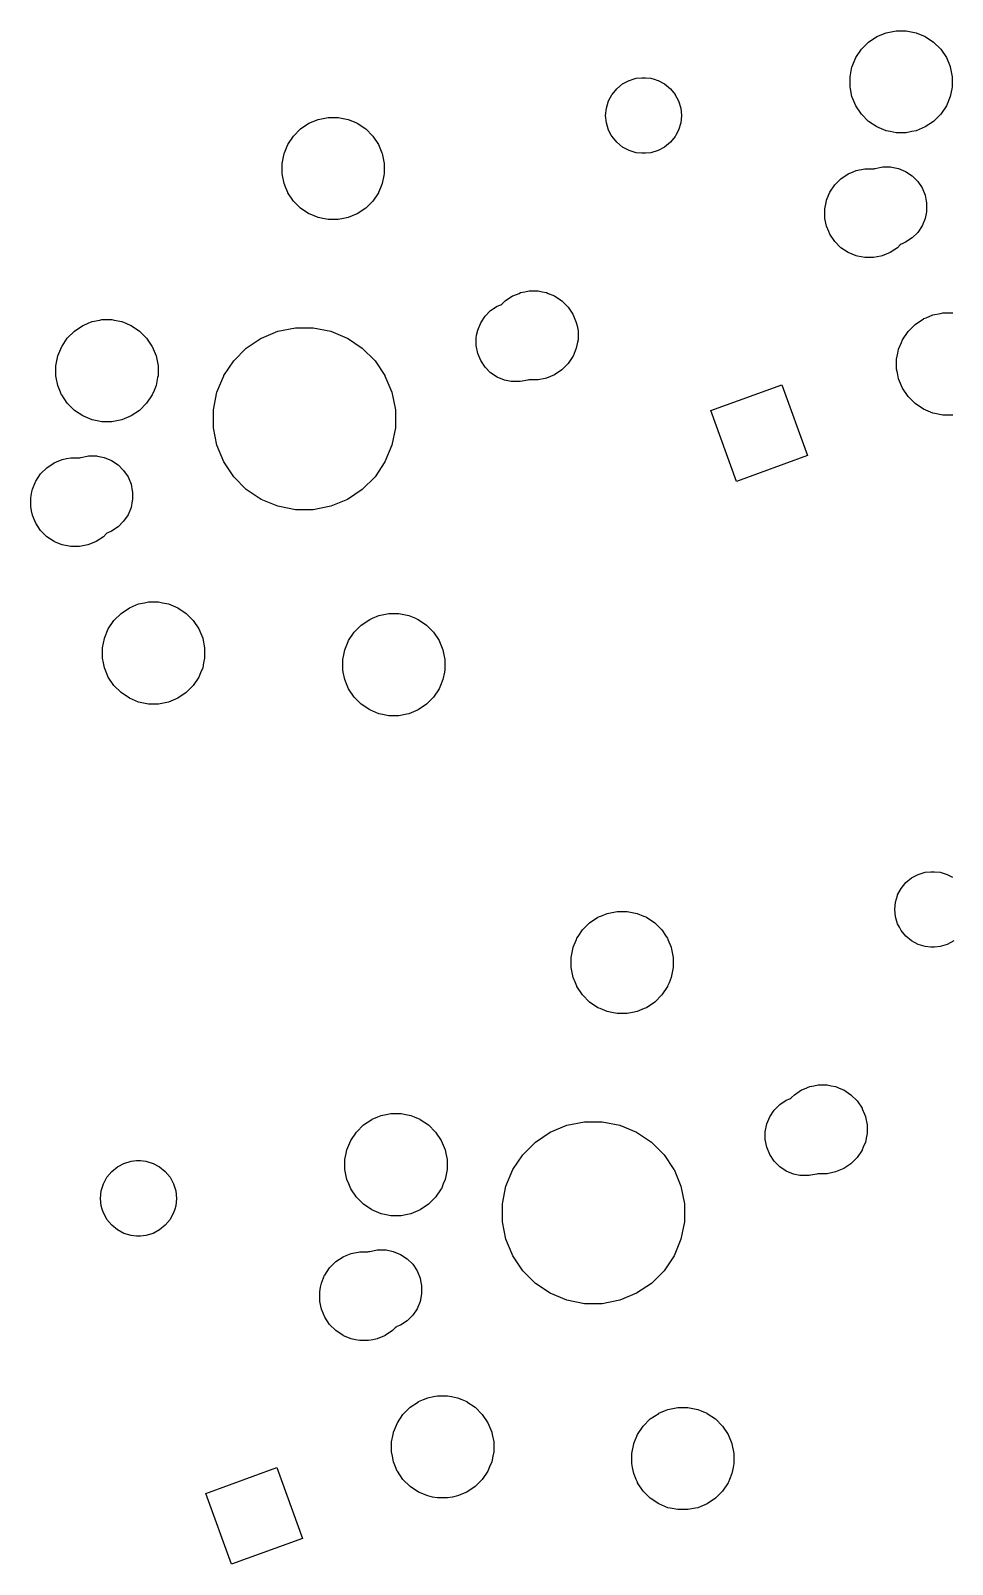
# Model space of a CAD drawing. Extents: x 74 to 361, y -185 to -87.
# Drawn here: x 302.78 to 323.55, y -163.68 to -129.1 of the extents above; entities that cross this region are included whole.
import ezdxf

# ---------------------------------------------------------------- set-up
doc = ezdxf.new("R2010")
doc.units = 0
doc.header["$MEASUREMENT"] = 0
doc.layers.add('BLACK', color=7, linetype='CONTINUOUS')

msp = doc.modelspace()

# ---------------------------------------------------------------- linework, layer by layer
at = {"layer": 'BLACK', "linetype": 'CONTINUOUS'}
for p, q in [((321.664, -129.361), (321.853, -129.235)), ((321.853, -129.235), (322.062, -129.149)), ((322.062, -129.149), (322.173, -129.127)), ((322.173, -129.127), (322.285, -129.104)), ((322.285, -129.104), (322.511, -129.104)), ((322.511, -129.104), (322.623, -129.127)), ((322.623, -129.127), (322.734, -129.149)), ((322.734, -129.149), (322.943, -129.235)), ((322.943, -129.235), (323.132, -129.361)), ((321.378, -129.71), (321.504, -129.522)), ((321.504, -129.522), (321.664, -129.361)), ((323.132, -129.361), (323.292, -129.522)), ((323.292, -129.522), (323.418, -129.71)), ((321.247, -130.142), (321.291, -129.92)), ((321.291, -129.92), (321.294, -129.914)), ((321.294, -129.914), (321.378, -129.71)), ((323.418, -129.71), (323.502, -129.914)), ((323.502, -129.914), (323.505, -129.92)), ((323.505, -129.92), (323.549, -130.142)), ((315.989, -130.412), (316.118, -130.306)), ((316.118, -130.306), (316.133, -130.298)), ((316.133, -130.298), (316.266, -130.227)), ((316.266, -130.227), (316.272, -130.225)), ((316.272, -130.225), (316.357, -130.199)), ((316.357, -130.199), (316.426, -130.178)), ((316.426, -130.178), (316.551, -130.166)), ((316.551, -130.166), (316.635, -130.166)), ((316.635, -130.166), (316.76, -130.178)), ((316.76, -130.178), (316.83, -130.199)), ((316.83, -130.199), (316.914, -130.225)), ((316.914, -130.225), (316.921, -130.227)), ((316.921, -130.227), (317.053, -130.298)), ((317.053, -130.298), (317.068, -130.306)), ((317.068, -130.306), (317.198, -130.412)), ((321.247, -130.369), (321.247, -130.142)), ((323.549, -130.142), (323.549, -130.369)), ((315.755, -130.85), (315.803, -130.689)), ((315.803, -130.689), (315.878, -130.549)), ((315.878, -130.549), (315.882, -130.542)), ((315.882, -130.542), (315.989, -130.412)), ((317.198, -130.412), (317.304, -130.542)), ((317.304, -130.542), (317.308, -130.549)), ((317.308, -130.549), (317.383, -130.689)), ((317.383, -130.689), (317.432, -130.85)), ((321.256, -130.414), (321.247, -130.369)), ((321.291, -130.591), (321.256, -130.414)), ((321.378, -130.801), (321.291, -130.591)), ((323.505, -130.591), (323.418, -130.801)), ((323.54, -130.414), (323.505, -130.591)), ((323.549, -130.369), (323.54, -130.414)), ((315.738, -131.017), (315.755, -130.85)), ((315.755, -131.183), (315.738, -131.017)), ((317.432, -130.85), (317.448, -131.017)), ((317.448, -131.017), (317.432, -131.183)), ((321.504, -130.989), (321.378, -130.801)), ((321.664, -131.149), (321.504, -130.989)), ((323.292, -130.989), (323.132, -131.149)), ((323.418, -130.801), (323.292, -130.989)), ((308.701, -131.479), (308.861, -131.318)), ((308.861, -131.318), (309.05, -131.192)), ((309.05, -131.192), (309.071, -131.183)), ((309.071, -131.183), (309.157, -131.148)), ((309.157, -131.148), (309.259, -131.105)), ((309.259, -131.105), (309.371, -131.083)), ((309.371, -131.083), (309.482, -131.061)), ((309.482, -131.061), (309.709, -131.061)), ((309.709, -131.061), (309.82, -131.083)), ((309.82, -131.083), (309.931, -131.105)), ((309.931, -131.105), (310.033, -131.148)), ((310.033, -131.148), (310.119, -131.183)), ((310.119, -131.183), (310.14, -131.192)), ((310.14, -131.192), (310.329, -131.318)), ((310.329, -131.318), (310.489, -131.479)), ((315.803, -131.344), (315.755, -131.183)), ((315.863, -131.457), (315.803, -131.344)), ((317.383, -131.344), (317.323, -131.457)), ((317.432, -131.183), (317.383, -131.344)), ((321.853, -131.275), (321.664, -131.149)), ((322.062, -131.362), (321.853, -131.275)), ((322.154, -131.38), (322.062, -131.362)), ((322.285, -131.406), (322.154, -131.38)), ((322.642, -131.38), (322.511, -131.406)), ((322.734, -131.362), (322.642, -131.38)), ((322.943, -131.275), (322.734, -131.362)), ((323.132, -131.149), (322.943, -131.275)), ((308.497, -131.855), (308.575, -131.667)), ((308.575, -131.667), (308.701, -131.479)), ((310.489, -131.479), (310.615, -131.667)), ((310.615, -131.667), (310.693, -131.855)), ((315.882, -131.492), (315.863, -131.457)), ((315.989, -131.621), (315.882, -131.492)), ((316.118, -131.728), (315.989, -131.621)), ((316.266, -131.807), (316.118, -131.728)), ((316.118, -131.728), (316.118, -131.728)), ((317.068, -131.728), (316.921, -131.807)), ((317.198, -131.621), (317.068, -131.728)), ((317.068, -131.728), (317.068, -131.728)), ((317.304, -131.492), (317.198, -131.621)), ((317.323, -131.457), (317.304, -131.492)), ((322.511, -131.406), (322.285, -131.406)), ((308.444, -132.099), (308.488, -131.877)), ((308.488, -131.877), (308.497, -131.855)), ((310.693, -131.855), (310.702, -131.877)), ((310.702, -131.877), (310.746, -132.099)), ((316.426, -131.855), (316.266, -131.807)), ((316.551, -131.868), (316.426, -131.855)), ((316.635, -131.868), (316.551, -131.868)), ((316.76, -131.855), (316.635, -131.868)), ((316.921, -131.807), (316.76, -131.855)), ((308.444, -132.326), (308.444, -132.099)), ((308.453, -132.371), (308.444, -132.326)), ((308.488, -132.548), (308.453, -132.371)), ((310.737, -132.371), (310.702, -132.548)), ((310.746, -132.326), (310.737, -132.371)), ((310.746, -132.099), (310.746, -132.326)), ((321.041, -132.443), (321.204, -132.333)), ((321.204, -132.333), (321.223, -132.326)), ((321.223, -132.326), (321.263, -132.309)), ((321.263, -132.309), (321.387, -132.258)), ((321.387, -132.258), (321.58, -132.219)), ((321.58, -132.219), (321.764, -132.219)), ((321.764, -132.219), (321.788, -132.217)), ((321.788, -132.217), (321.809, -132.21)), ((321.809, -132.21), (321.81, -132.21)), ((321.81, -132.21), (321.949, -132.183)), ((321.81, -132.21), (321.81, -132.21)), ((321.949, -132.183), (321.985, -132.176)), ((321.985, -132.176), (322.162, -132.176)), ((322.162, -132.176), (322.187, -132.181)), ((322.187, -132.181), (322.336, -132.21)), ((322.336, -132.21), (322.5, -132.278)), ((322.5, -132.278), (322.648, -132.377)), ((322.648, -132.377), (322.773, -132.502)), ((308.531, -132.651), (308.488, -132.548)), ((308.572, -132.75), (308.531, -132.651)), ((308.575, -132.757), (308.572, -132.75)), ((308.701, -132.946), (308.575, -132.757)), ((310.615, -132.757), (310.489, -132.946)), ((310.618, -132.75), (310.615, -132.757)), ((310.659, -132.651), (310.618, -132.75)), ((310.702, -132.548), (310.659, -132.651)), ((320.771, -132.795), (320.792, -132.746)), ((320.792, -132.746), (320.901, -132.582)), ((320.792, -132.746), (320.792, -132.746)), ((320.901, -132.582), (321.041, -132.443)), ((322.773, -132.502), (322.872, -132.65)), ((322.872, -132.65), (322.94, -132.814)), ((308.861, -133.106), (308.701, -132.946)), ((309.05, -133.232), (308.861, -133.106)), ((310.329, -133.106), (310.14, -133.232)), ((310.489, -132.946), (310.329, -133.106)), ((320.678, -133.122), (320.706, -132.98)), ((320.678, -133.319), (320.678, -133.122)), ((320.706, -132.98), (320.716, -132.928)), ((320.716, -132.928), (320.771, -132.795)), ((322.94, -132.814), (322.966, -132.946)), ((322.966, -132.946), (322.974, -132.988)), ((322.974, -132.988), (322.974, -133.165)), ((309.08, -133.245), (309.05, -133.232)), ((309.05, -133.232), (309.05, -133.232)), ((309.05, -133.232), (309.05, -133.232)), ((309.259, -133.319), (309.08, -133.245)), ((309.362, -133.339), (309.259, -133.319)), ((309.482, -133.363), (309.362, -133.339)), ((309.709, -133.363), (309.482, -133.363)), ((309.828, -133.339), (309.709, -133.363)), ((309.931, -133.319), (309.828, -133.339)), ((310.111, -133.245), (309.931, -133.319)), ((310.14, -133.232), (310.111, -133.245)), ((310.14, -133.232), (310.14, -133.232)), ((310.14, -133.232), (310.14, -133.232)), ((320.681, -133.338), (320.678, -133.319)), ((320.716, -133.512), (320.681, -133.338)), ((322.94, -133.339), (322.872, -133.503)), ((322.97, -133.185), (322.94, -133.339)), ((322.974, -133.165), (322.97, -133.185)), ((320.767, -133.635), (320.716, -133.512)), ((320.791, -133.693), (320.767, -133.635)), ((320.792, -133.694), (320.791, -133.693)), ((320.901, -133.858), (320.792, -133.694)), ((322.648, -133.776), (322.5, -133.875)), ((322.773, -133.651), (322.648, -133.776)), ((322.872, -133.503), (322.773, -133.651)), ((321.041, -133.998), (320.901, -133.858)), ((321.204, -134.107), (321.041, -133.998)), ((321.387, -134.183), (321.204, -134.107)), ((322.153, -134.107), (321.971, -134.183)), ((322.317, -133.998), (322.153, -134.107)), ((322.379, -133.936), (322.317, -133.998)), ((322.398, -133.92), (322.379, -133.936)), ((322.42, -133.908), (322.398, -133.92)), ((322.5, -133.875), (322.42, -133.908)), ((321.415, -134.189), (321.387, -134.183)), ((321.58, -134.221), (321.415, -134.189)), ((321.777, -134.221), (321.58, -134.221)), ((321.942, -134.189), (321.777, -134.221)), ((321.971, -134.183), (321.942, -134.189)), ((313.414, -135.258), (313.476, -135.196)), ((313.476, -135.196), (313.64, -135.086)), ((313.64, -135.086), (313.644, -135.085)), ((313.644, -135.085), (313.785, -135.027)), ((313.785, -135.027), (313.822, -135.011)), ((313.822, -135.011), (313.919, -134.992)), ((313.919, -134.992), (314.016, -134.973)), ((314.016, -134.973), (314.213, -134.973)), ((314.213, -134.973), (314.309, -134.992)), ((314.309, -134.992), (314.406, -135.011)), ((314.406, -135.011), (314.444, -135.027)), ((314.444, -135.027), (314.585, -135.085)), ((314.585, -135.085), (314.588, -135.086)), ((314.588, -135.086), (314.752, -135.196)), ((314.752, -135.196), (314.892, -135.335)), ((312.921, -135.69), (313.02, -135.543)), ((313.02, -135.543), (313.145, -135.417)), ((313.145, -135.417), (313.293, -135.319)), ((313.293, -135.319), (313.373, -135.285)), ((313.373, -135.285), (313.395, -135.274)), ((313.395, -135.274), (313.414, -135.258)), ((314.892, -135.335), (315.001, -135.499)), ((315.001, -135.499), (315.077, -135.682)), ((322.964, -135.575), (323.112, -135.513)), ((323.112, -135.513), (323.288, -135.478)), ((323.288, -135.478), (323.335, -135.469)), ((323.335, -135.469), (323.562, -135.469)), ((303.603, -136.037), (303.763, -135.877)), ((303.763, -135.877), (303.952, -135.751)), ((303.952, -135.751), (303.959, -135.748)), ((303.959, -135.748), (304.075, -135.7)), ((304.075, -135.7), (304.161, -135.664)), ((304.161, -135.664), (304.336, -135.629)), ((304.336, -135.629), (304.383, -135.62)), ((304.383, -135.62), (304.61, -135.62)), ((304.61, -135.62), (304.657, -135.629)), ((304.657, -135.629), (304.833, -135.664)), ((304.833, -135.664), (304.919, -135.7)), ((304.919, -135.7), (305.035, -135.748)), ((305.035, -135.748), (305.042, -135.751)), ((305.042, -135.751), (305.231, -135.877)), ((305.231, -135.877), (305.391, -136.037)), ((307.979, -136.035), (308.348, -135.882)), ((308.348, -135.882), (308.744, -135.804)), ((308.744, -135.804), (309.148, -135.804)), ((309.148, -135.804), (309.544, -135.882)), ((309.544, -135.882), (309.913, -136.035)), ((312.83, -135.969), (312.853, -135.854)), ((312.853, -135.854), (312.921, -135.69)), ((315.077, -135.682), (315.093, -135.762)), ((315.093, -135.762), (315.115, -135.875)), ((315.115, -135.875), (315.115, -136.072)), ((322.43, -136.072), (322.554, -135.886)), ((322.554, -135.886), (322.714, -135.726)), ((322.714, -135.726), (322.903, -135.6)), ((322.903, -135.6), (322.909, -135.597)), ((322.909, -135.597), (322.964, -135.575)), ((303.454, -136.281), (303.477, -136.226)), ((303.477, -136.226), (303.485, -136.214)), ((303.485, -136.214), (303.603, -136.037)), ((305.391, -136.037), (305.509, -136.214)), ((305.509, -136.214), (305.517, -136.226)), ((305.517, -136.226), (305.54, -136.281)), ((307.638, -136.262), (307.974, -136.037)), ((307.974, -136.037), (307.979, -136.035)), ((309.913, -136.035), (309.917, -136.037)), ((309.917, -136.037), (310.253, -136.262)), ((312.818, -136.028), (312.819, -136.027)), ((312.818, -136.206), (312.818, -136.028)), ((312.853, -136.38), (312.818, -136.206)), ((312.819, -136.027), (312.83, -135.969)), ((315.104, -136.129), (315.077, -136.265)), ((315.115, -136.072), (315.104, -136.129)), ((322.341, -136.284), (322.404, -136.133)), ((322.404, -136.133), (322.428, -136.075)), ((322.428, -136.075), (322.43, -136.072)), ((303.346, -136.658), (303.383, -136.472)), ((303.383, -136.472), (303.39, -136.435)), ((303.39, -136.435), (303.454, -136.281)), ((305.54, -136.281), (305.604, -136.435)), ((305.604, -136.435), (305.611, -136.472)), ((305.611, -136.472), (305.648, -136.658)), ((307.13, -136.881), (307.353, -136.547)), ((307.353, -136.547), (307.638, -136.262)), ((310.253, -136.262), (310.539, -136.547)), ((310.539, -136.547), (310.762, -136.881)), ((312.921, -136.544), (312.853, -136.38)), ((313.02, -136.692), (312.921, -136.544)), ((315.001, -136.448), (314.892, -136.612)), ((315.002, -136.446), (315.001, -136.448)), ((315.029, -136.38), (315.002, -136.446)), ((315.077, -136.265), (315.029, -136.38)), ((322.297, -136.507), (322.324, -136.372)), ((322.297, -136.733), (322.297, -136.507)), ((322.324, -136.372), (322.341, -136.284)), ((303.346, -136.884), (303.346, -136.658)), ((303.354, -136.927), (303.346, -136.884)), ((303.39, -137.107), (303.354, -136.927)), ((305.639, -136.927), (305.604, -137.107)), ((305.648, -136.884), (305.639, -136.927)), ((305.648, -136.658), (305.648, -136.884)), ((306.974, -137.256), (307.128, -136.883)), ((307.128, -136.883), (307.13, -136.881)), ((310.762, -136.881), (310.763, -136.883)), ((310.763, -136.883), (310.918, -137.256)), ((313.145, -136.817), (313.02, -136.692)), ((313.293, -136.916), (313.145, -136.817)), ((313.457, -136.984), (313.293, -136.916)), ((314.406, -136.936), (314.373, -136.943)), ((314.588, -136.861), (314.406, -136.936)), ((314.752, -136.751), (314.588, -136.861)), ((314.892, -136.612), (314.752, -136.751)), ((322.314, -136.817), (322.297, -136.733)), ((322.341, -136.956), (322.314, -136.817)), ((303.436, -137.217), (303.39, -137.107)), ((303.475, -137.313), (303.436, -137.217)), ((305.558, -137.217), (305.518, -137.313)), ((305.604, -137.107), (305.558, -137.217)), ((306.895, -137.653), (306.974, -137.256)), ((310.918, -137.256), (310.997, -137.653)), ((313.606, -137.013), (313.457, -136.984)), ((313.631, -137.018), (313.606, -137.013)), ((313.808, -137.018), (313.631, -137.018)), ((313.856, -137.009), (313.808, -137.018)), ((313.982, -136.984), (313.856, -137.009)), ((313.984, -136.983), (313.982, -136.984)), ((313.982, -136.984), (313.982, -136.984)), ((314.005, -136.977), (313.984, -136.983)), ((314.029, -136.975), (314.005, -136.977)), ((314.213, -136.975), (314.029, -136.975)), ((314.373, -136.943), (314.213, -136.975)), ((318.109, -137.668), (319.708, -137.086)), ((319.708, -137.086), (320.29, -138.686)), ((322.428, -137.165), (322.341, -136.956)), ((322.554, -137.354), (322.428, -137.165)), ((303.477, -137.316), (303.475, -137.313)), ((303.603, -137.505), (303.477, -137.316)), ((303.763, -137.665), (303.603, -137.505)), ((305.391, -137.505), (305.231, -137.665)), ((305.517, -137.316), (305.391, -137.505)), ((305.518, -137.313), (305.517, -137.316)), ((322.714, -137.514), (322.554, -137.354)), ((322.903, -137.64), (322.714, -137.514)), ((303.952, -137.791), (303.763, -137.665)), ((304.161, -137.878), (303.952, -137.791)), ((304.272, -137.9), (304.161, -137.878)), ((304.383, -137.922), (304.272, -137.9)), ((304.61, -137.922), (304.383, -137.922)), ((304.721, -137.9), (304.61, -137.922)), ((304.833, -137.878), (304.721, -137.9)), ((305.042, -137.791), (304.833, -137.878)), ((305.231, -137.665), (305.042, -137.791)), ((306.895, -138.057), (306.895, -137.653)), ((310.997, -137.653), (310.997, -138.057)), ((318.691, -139.268), (318.109, -137.668)), ((323.112, -137.727), (322.903, -137.64)), ((323.159, -137.736), (323.112, -137.727)), ((323.335, -137.771), (323.159, -137.736)), ((323.562, -137.771), (323.335, -137.771)), ((306.974, -138.453), (306.895, -138.057)), ((310.997, -138.057), (310.918, -138.453)), ((307.128, -138.826), (306.974, -138.453)), ((310.918, -138.453), (310.763, -138.826)), ((303, -139.098), (303.139, -138.958)), ((303.139, -138.958), (303.303, -138.849)), ((303.303, -138.849), (303.308, -138.847)), ((303.308, -138.847), (303.362, -138.824)), ((303.362, -138.824), (303.486, -138.773)), ((303.486, -138.773), (303.582, -138.754)), ((303.582, -138.754), (303.679, -138.735)), ((303.679, -138.735), (303.863, -138.735)), ((303.863, -138.735), (303.887, -138.732)), ((303.887, -138.732), (303.908, -138.726)), ((303.908, -138.726), (303.909, -138.726)), ((303.909, -138.726), (304.048, -138.698)), ((303.909, -138.726), (303.909, -138.726)), ((304.048, -138.698), (304.083, -138.691)), ((304.083, -138.691), (304.261, -138.691)), ((304.261, -138.691), (304.286, -138.696)), ((304.286, -138.696), (304.435, -138.726)), ((304.435, -138.726), (304.599, -138.794)), ((304.599, -138.794), (304.747, -138.892)), ((304.747, -138.892), (304.872, -139.018)), ((307.353, -139.162), (307.128, -138.826)), ((307.128, -138.826), (307.128, -138.826)), ((310.763, -138.826), (310.539, -139.162)), ((310.763, -138.826), (310.763, -138.826)), ((320.29, -138.686), (318.691, -139.268)), ((302.815, -139.444), (302.884, -139.276)), ((302.884, -139.276), (302.89, -139.262)), ((302.89, -139.262), (303, -139.098)), ((302.89, -139.262), (302.89, -139.262)), ((304.872, -139.018), (304.971, -139.165)), ((304.971, -139.165), (305.039, -139.329)), ((305.039, -139.329), (305.068, -139.479)), ((307.638, -139.448), (307.353, -139.162)), ((310.539, -139.162), (310.253, -139.448)), ((302.777, -139.637), (302.803, -139.501)), ((302.777, -139.834), (302.777, -139.637)), ((302.803, -139.501), (302.815, -139.444)), ((305.068, -139.479), (305.073, -139.503)), ((305.073, -139.681), (305.068, -139.706)), ((305.073, -139.503), (305.073, -139.681)), ((307.974, -139.672), (307.638, -139.448)), ((308.348, -139.827), (307.974, -139.672)), ((307.974, -139.672), (307.974, -139.672)), ((307.974, -139.672), (307.974, -139.672)), ((309.917, -139.672), (309.544, -139.827)), ((310.253, -139.448), (309.917, -139.672)), ((309.917, -139.672), (309.917, -139.672)), ((309.917, -139.672), (309.917, -139.672)), ((302.796, -139.931), (302.777, -139.834)), ((302.815, -140.028), (302.796, -139.931)), ((302.846, -140.104), (302.815, -140.028)), ((304.971, -140.019), (304.872, -140.166)), ((305.039, -139.855), (304.971, -140.019)), ((305.068, -139.706), (305.039, -139.855)), ((308.744, -139.906), (308.348, -139.827)), ((309.148, -139.906), (308.744, -139.906)), ((309.544, -139.827), (309.148, -139.906)), ((302.89, -140.208), (302.846, -140.104)), ((302.89, -140.21), (302.89, -140.208)), ((303, -140.374), (302.89, -140.21)), ((303.139, -140.513), (303, -140.374)), ((304.599, -140.391), (304.518, -140.424)), ((304.747, -140.292), (304.599, -140.391)), ((304.872, -140.166), (304.747, -140.292)), ((303.303, -140.623), (303.139, -140.513)), ((303.316, -140.628), (303.303, -140.623)), ((303.303, -140.623), (303.303, -140.623)), ((303.303, -140.623), (303.303, -140.623)), ((303.486, -140.698), (303.316, -140.628)), ((303.679, -140.737), (303.486, -140.698)), ((303.876, -140.737), (303.679, -140.737)), ((304.069, -140.698), (303.876, -140.737)), ((304.239, -140.628), (304.069, -140.698)), ((304.252, -140.623), (304.239, -140.628)), ((304.416, -140.513), (304.252, -140.623)), ((304.252, -140.623), (304.252, -140.623)), ((304.252, -140.623), (304.252, -140.623)), ((304.478, -140.451), (304.416, -140.513)), ((304.497, -140.435), (304.478, -140.451)), ((304.518, -140.424), (304.497, -140.435)), ((304.813, -142.242), (305.002, -142.116)), ((305.002, -142.116), (305.211, -142.029)), ((305.211, -142.029), (305.344, -142.002)), ((305.344, -142.002), (305.434, -141.985)), ((305.434, -141.985), (305.66, -141.985)), ((305.66, -141.985), (305.75, -142.002)), ((305.75, -142.002), (305.883, -142.029)), ((305.883, -142.029), (306.092, -142.116)), ((306.092, -142.116), (306.281, -142.242)), ((304.527, -142.59), (304.653, -142.402)), ((304.653, -142.402), (304.813, -142.242)), ((306.281, -142.242), (306.441, -142.402)), ((306.441, -142.402), (306.567, -142.59)), ((310.23, -142.505), (310.419, -142.379)), ((310.419, -142.379), (310.423, -142.377)), ((310.423, -142.377), (310.48, -142.353)), ((310.48, -142.353), (310.628, -142.292)), ((310.628, -142.292), (310.739, -142.27)), ((310.739, -142.27), (310.85, -142.248)), ((310.85, -142.248), (311.077, -142.248)), ((311.077, -142.248), (311.188, -142.27)), ((311.188, -142.27), (311.299, -142.292)), ((311.299, -142.292), (311.448, -142.353)), ((311.448, -142.353), (311.504, -142.377)), ((311.504, -142.377), (311.509, -142.379)), ((311.509, -142.379), (311.697, -142.505)), ((304.396, -143.022), (304.439, -142.806)), ((304.439, -142.806), (304.44, -142.8)), ((304.44, -142.8), (304.527, -142.59)), ((306.567, -142.59), (306.654, -142.8)), ((306.654, -142.8), (306.655, -142.806)), ((306.655, -142.806), (306.698, -143.022)), ((309.944, -142.854), (310.07, -142.665)), ((310.07, -142.665), (310.23, -142.505)), ((311.697, -142.505), (311.858, -142.665)), ((311.858, -142.665), (311.984, -142.854)), ((304.396, -143.249), (304.396, -143.022)), ((306.698, -143.022), (306.698, -143.249)), ((309.835, -143.174), (309.857, -143.063)), ((309.857, -143.063), (309.935, -142.875)), ((309.935, -142.875), (309.944, -142.854)), ((309.944, -142.854), (309.944, -142.854)), ((311.984, -142.854), (311.984, -142.854)), ((311.984, -142.854), (311.993, -142.875)), ((311.993, -142.875), (312.07, -143.063)), ((312.07, -143.063), (312.093, -143.174)), ((304.418, -143.36), (304.396, -143.249)), ((304.44, -143.471), (304.418, -143.36)), ((304.486, -143.582), (304.44, -143.471)), ((306.654, -143.471), (306.608, -143.582)), ((306.676, -143.36), (306.654, -143.471)), ((306.698, -143.249), (306.676, -143.36)), ((309.813, -143.285), (309.835, -143.174)), ((309.813, -143.512), (309.813, -143.285)), ((312.093, -143.174), (312.115, -143.285)), ((312.115, -143.285), (312.115, -143.512)), ((304.527, -143.68), (304.486, -143.582)), ((304.527, -143.681), (304.527, -143.68)), ((304.653, -143.869), (304.527, -143.681)), ((306.567, -143.681), (306.441, -143.869)), ((306.608, -143.582), (306.567, -143.68)), ((306.567, -143.68), (306.567, -143.681)), ((309.824, -143.569), (309.813, -143.512)), ((309.857, -143.735), (309.824, -143.569)), ((309.913, -143.869), (309.857, -143.735)), ((312.07, -143.735), (312.015, -143.869)), ((312.103, -143.569), (312.07, -143.735)), ((312.115, -143.512), (312.103, -143.569)), ((304.813, -144.03), (304.653, -143.869)), ((305.002, -144.156), (304.813, -144.03)), ((305.211, -144.242), (305.002, -144.156)), ((306.092, -144.156), (305.883, -144.242)), ((306.281, -144.03), (306.092, -144.156)), ((306.441, -143.869), (306.281, -144.03)), ((309.943, -143.942), (309.913, -143.869)), ((309.944, -143.944), (309.943, -143.942)), ((310.07, -144.133), (309.944, -143.944)), ((310.23, -144.293), (310.07, -144.133)), ((311.858, -144.133), (311.697, -144.293)), ((311.984, -143.944), (311.858, -144.133)), ((311.985, -143.942), (311.984, -143.944)), ((312.015, -143.869), (311.985, -143.942)), ((305.322, -144.264), (305.211, -144.242)), ((305.434, -144.287), (305.322, -144.264)), ((305.66, -144.287), (305.434, -144.287)), ((305.772, -144.264), (305.66, -144.287)), ((305.883, -144.242), (305.772, -144.264)), ((310.419, -144.419), (310.23, -144.293)), ((310.628, -144.506), (310.419, -144.419)), ((310.67, -144.514), (310.628, -144.506)), ((310.85, -144.55), (310.67, -144.514)), ((311.257, -144.514), (311.077, -144.55)), ((311.299, -144.506), (311.257, -144.514)), ((311.509, -144.419), (311.299, -144.506)), ((311.697, -144.293), (311.509, -144.419)), ((311.077, -144.55), (310.85, -144.55)), ((322.398, -148.443), (322.504, -148.313)), ((322.504, -148.313), (322.634, -148.207)), ((322.634, -148.207), (322.661, -148.192)), ((322.661, -148.192), (322.782, -148.128)), ((322.782, -148.128), (322.942, -148.079)), ((322.942, -148.079), (323.067, -148.067)), ((323.067, -148.067), (323.151, -148.067)), ((323.151, -148.067), (323.276, -148.079)), ((323.276, -148.079), (323.436, -148.128)), ((323.436, -148.128), (323.556, -148.192)), ((322.27, -148.751), (322.314, -148.607)), ((322.314, -148.607), (322.319, -148.591)), ((322.319, -148.591), (322.398, -148.443)), ((322.319, -148.591), (322.319, -148.591)), ((322.398, -148.443), (322.398, -148.443)), ((315.627, -149.068), (315.775, -149.007)), ((315.775, -149.007), (315.886, -148.985)), ((315.886, -148.985), (315.997, -148.962)), ((315.997, -148.962), (316.224, -148.962)), ((316.224, -148.962), (316.335, -148.985)), ((316.335, -148.985), (316.446, -149.007)), ((316.446, -149.007), (316.594, -149.068)), ((322.254, -148.918), (322.27, -148.751)), ((322.27, -149.085), (322.254, -148.918)), ((315.118, -149.527), (315.217, -149.38)), ((315.217, -149.38), (315.377, -149.219)), ((315.377, -149.219), (315.565, -149.093)), ((315.565, -149.093), (315.6, -149.079)), ((315.6, -149.079), (315.627, -149.068)), ((316.594, -149.068), (316.621, -149.079)), ((316.621, -149.079), (316.656, -149.093)), ((316.656, -149.093), (316.844, -149.219)), ((316.844, -149.219), (317.005, -149.38)), ((317.005, -149.38), (317.103, -149.527)), ((322.319, -149.245), (322.27, -149.085)), ((322.359, -149.321), (322.319, -149.245)), ((322.398, -149.393), (322.359, -149.321)), ((315.008, -149.769), (315.08, -149.594)), ((315.08, -149.594), (315.091, -149.568)), ((315.091, -149.568), (315.118, -149.527)), ((317.103, -149.527), (317.131, -149.568)), ((317.131, -149.568), (317.141, -149.594)), ((317.141, -149.594), (317.214, -149.769)), ((322.504, -149.522), (322.398, -149.393)), ((322.634, -149.629), (322.504, -149.522)), ((322.782, -149.708), (322.634, -149.629)), ((322.634, -149.629), (322.634, -149.629)), ((322.942, -149.756), (322.782, -149.708)), ((323.436, -149.708), (323.276, -149.756)), ((323.584, -149.629), (323.436, -149.708)), ((314.96, -150), (315.004, -149.778)), ((314.96, -150.227), (314.96, -150)), ((315.004, -149.778), (315.008, -149.769)), ((317.214, -149.769), (317.217, -149.778)), ((317.217, -149.778), (317.262, -150)), ((317.262, -150), (317.262, -150.227)), ((323.067, -149.769), (322.942, -149.756)), ((323.151, -149.769), (323.067, -149.769)), ((323.276, -149.756), (323.151, -149.769)), ((314.967, -150.263), (314.96, -150.227)), ((315.004, -150.449), (314.967, -150.263)), ((317.255, -150.263), (317.217, -150.449)), ((317.262, -150.227), (317.255, -150.263)), ((315.055, -150.572), (315.004, -150.449)), ((315.087, -150.65), (315.055, -150.572)), ((315.091, -150.659), (315.087, -150.65)), ((315.217, -150.847), (315.091, -150.659)), ((317.131, -150.659), (317.005, -150.847)), ((317.134, -150.65), (317.131, -150.659)), ((317.167, -150.572), (317.134, -150.65)), ((317.217, -150.449), (317.167, -150.572)), ((315.377, -151.007), (315.217, -150.847)), ((315.565, -151.133), (315.377, -151.007)), ((316.844, -151.007), (316.656, -151.133)), ((317.005, -150.847), (316.844, -151.007)), ((315.616, -151.155), (315.565, -151.133)), ((315.565, -151.133), (315.565, -151.133)), ((315.565, -151.133), (315.565, -151.133)), ((315.775, -151.22), (315.616, -151.155)), ((315.877, -151.241), (315.775, -151.22)), ((315.997, -151.264), (315.877, -151.241)), ((316.224, -151.264), (315.997, -151.264)), ((316.344, -151.241), (316.224, -151.264)), ((316.446, -151.22), (316.344, -151.241)), ((316.605, -151.155), (316.446, -151.22)), ((316.656, -151.133), (316.605, -151.155)), ((316.656, -151.133), (316.656, -151.133)), ((316.656, -151.133), (316.656, -151.133)), ((319.808, -153.22), (319.889, -153.186)), ((319.889, -153.186), (319.91, -153.175)), ((319.91, -153.175), (319.929, -153.159)), ((319.929, -153.159), (319.992, -153.097)), ((319.992, -153.097), (320.155, -152.988)), ((320.155, -152.988), (320.159, -152.986)), ((320.159, -152.986), (320.221, -152.961)), ((320.221, -152.961), (320.338, -152.912)), ((320.338, -152.912), (320.434, -152.893)), ((320.434, -152.893), (320.531, -152.874)), ((320.531, -152.874), (320.728, -152.874)), ((320.728, -152.874), (320.825, -152.893)), ((320.825, -152.893), (320.922, -152.912)), ((320.922, -152.912), (321.038, -152.961)), ((321.038, -152.961), (321.1, -152.986)), ((321.1, -152.986), (321.104, -152.988)), ((321.104, -152.988), (321.268, -153.097)), ((321.268, -153.097), (321.407, -153.237)), ((310.788, -153.543), (310.899, -153.521)), ((310.899, -153.521), (311.126, -153.521)), ((311.126, -153.521), (311.237, -153.543)), ((319.436, -153.592), (319.535, -153.444)), ((319.535, -153.444), (319.661, -153.318)), ((319.661, -153.318), (319.808, -153.22)), ((321.407, -153.237), (321.517, -153.401)), ((321.517, -153.401), (321.517, -153.401)), ((321.517, -153.401), (321.523, -153.417)), ((321.523, -153.417), (321.592, -153.583)), ((310.118, -153.938), (310.279, -153.778)), ((310.279, -153.778), (310.467, -153.652)), ((310.467, -153.652), (310.474, -153.649)), ((310.474, -153.649), (310.6, -153.597)), ((310.6, -153.597), (310.677, -153.565)), ((310.677, -153.565), (310.788, -153.543)), ((311.237, -153.543), (311.348, -153.565)), ((311.348, -153.565), (311.425, -153.597)), ((311.425, -153.597), (311.551, -153.649)), ((311.551, -153.649), (311.558, -153.652)), ((311.558, -153.652), (311.746, -153.778)), ((311.746, -153.778), (311.906, -153.938)), ((314.49, -153.938), (314.863, -153.784)), ((314.863, -153.784), (315.259, -153.705)), ((315.259, -153.705), (315.663, -153.705)), ((315.663, -153.705), (316.06, -153.784)), ((316.06, -153.784), (316.433, -153.938)), ((319.334, -153.93), (319.369, -153.755)), ((319.369, -153.755), (319.436, -153.592)), ((321.592, -153.583), (321.595, -153.597)), ((321.595, -153.597), (321.631, -153.776)), ((321.631, -153.776), (321.631, -153.973)), ((309.906, -154.336), (309.992, -154.127)), ((309.992, -154.127), (310.118, -153.938)), ((311.906, -153.938), (312.032, -154.127)), ((312.032, -154.127), (312.119, -154.336)), ((313.868, -154.448), (314.154, -154.163)), ((314.154, -154.163), (314.49, -153.938)), ((314.49, -153.938), (314.49, -153.938)), ((316.433, -153.938), (316.433, -153.938)), ((316.433, -153.938), (316.769, -154.163)), ((316.769, -154.163), (317.054, -154.448)), ((319.334, -154.107), (319.334, -153.93)), ((319.369, -154.281), (319.334, -154.107)), ((321.592, -154.167), (321.546, -154.279)), ((321.618, -154.039), (321.592, -154.167)), ((321.631, -153.973), (321.618, -154.039)), ((309.861, -154.559), (309.888, -154.424)), ((309.861, -154.785), (309.861, -154.559)), ((309.888, -154.424), (309.906, -154.336)), ((312.119, -154.336), (312.137, -154.424)), ((312.137, -154.424), (312.163, -154.559)), ((312.163, -154.559), (312.163, -154.785)), ((313.645, -154.782), (313.868, -154.448)), ((317.054, -154.448), (317.278, -154.782)), ((319.436, -154.445), (319.369, -154.281)), ((319.535, -154.593), (319.436, -154.445)), ((321.407, -154.513), (321.268, -154.652)), ((321.517, -154.349), (321.407, -154.513)), ((321.522, -154.336), (321.517, -154.349)), ((321.546, -154.279), (321.522, -154.336)), ((304.497, -154.958), (304.603, -154.829)), ((304.603, -154.829), (304.733, -154.722)), ((304.733, -154.722), (304.748, -154.714)), ((304.748, -154.714), (304.88, -154.643)), ((304.88, -154.643), (305.041, -154.595)), ((305.041, -154.595), (305.166, -154.582)), ((305.166, -154.582), (305.249, -154.582)), ((305.249, -154.582), (305.374, -154.595)), ((305.374, -154.595), (305.535, -154.643)), ((305.535, -154.643), (305.668, -154.714)), ((305.668, -154.714), (305.683, -154.722)), ((305.683, -154.722), (305.812, -154.829)), ((305.812, -154.829), (305.919, -154.958)), ((309.876, -154.857), (309.861, -154.785)), ((309.906, -155.008), (309.876, -154.857)), ((312.149, -154.857), (312.119, -155.008)), ((312.163, -154.785), (312.149, -154.857)), ((313.489, -155.158), (313.644, -154.784)), ((313.644, -154.784), (313.645, -154.782)), ((317.278, -154.782), (317.279, -154.784)), ((317.279, -154.784), (317.433, -155.158)), ((319.661, -154.718), (319.535, -154.593)), ((319.808, -154.817), (319.661, -154.718)), ((319.972, -154.885), (319.808, -154.817)), ((320.118, -154.914), (319.972, -154.885)), ((320.146, -154.919), (320.118, -154.914)), ((320.361, -154.912), (320.324, -154.919)), ((320.498, -154.885), (320.361, -154.912)), ((320.499, -154.884), (320.498, -154.885)), ((320.498, -154.885), (320.498, -154.885)), ((320.52, -154.878), (320.499, -154.884)), ((320.544, -154.876), (320.52, -154.878)), ((320.728, -154.876), (320.544, -154.876)), ((320.889, -154.844), (320.728, -154.876)), ((320.922, -154.837), (320.889, -154.844)), ((321.104, -154.762), (320.922, -154.837)), ((321.268, -154.652), (321.104, -154.762)), ((304.369, -155.266), (304.418, -155.106)), ((304.418, -155.106), (304.497, -154.958)), ((304.497, -154.958), (304.497, -154.958)), ((305.919, -154.958), (305.919, -154.958)), ((305.919, -154.958), (305.998, -155.106)), ((305.998, -155.106), (306.046, -155.266)), ((309.946, -155.106), (309.906, -155.008)), ((309.991, -155.214), (309.946, -155.106)), ((309.992, -155.217), (309.991, -155.214)), ((310.118, -155.406), (309.992, -155.217)), ((312.032, -155.217), (311.906, -155.406)), ((312.034, -155.214), (312.032, -155.217)), ((312.078, -155.106), (312.034, -155.214)), ((312.119, -155.008), (312.078, -155.106)), ((313.41, -155.554), (313.489, -155.158)), ((317.433, -155.158), (317.512, -155.554)), ((320.324, -154.919), (320.146, -154.919)), ((304.353, -155.433), (304.369, -155.266)), ((304.369, -155.6), (304.353, -155.433)), ((304.392, -155.677), (304.369, -155.6)), ((306.046, -155.6), (306.023, -155.677)), ((306.046, -155.266), (306.063, -155.433)), ((306.063, -155.433), (306.046, -155.6)), ((310.279, -155.566), (310.118, -155.406)), ((310.467, -155.692), (310.279, -155.566)), ((311.746, -155.566), (311.558, -155.692)), ((311.906, -155.406), (311.746, -155.566)), ((313.41, -155.958), (313.41, -155.554)), ((317.512, -155.554), (317.512, -155.958)), ((304.416, -155.756), (304.392, -155.677)), ((304.418, -155.761), (304.416, -155.756)), ((304.468, -155.855), (304.418, -155.761)), ((304.497, -155.908), (304.468, -155.855)), ((304.603, -156.038), (304.497, -155.908)), ((305.919, -155.908), (305.812, -156.038)), ((305.947, -155.855), (305.919, -155.908)), ((305.998, -155.761), (305.947, -155.855)), ((305.999, -155.756), (305.998, -155.761)), ((306.023, -155.677), (305.999, -155.756)), ((310.677, -155.779), (310.467, -155.692)), ((310.788, -155.801), (310.677, -155.779)), ((310.899, -155.823), (310.788, -155.801)), ((311.126, -155.823), (310.899, -155.823)), ((311.237, -155.801), (311.126, -155.823)), ((311.348, -155.779), (311.237, -155.801)), ((311.558, -155.692), (311.348, -155.779)), ((304.733, -156.144), (304.603, -156.038)), ((304.88, -156.223), (304.733, -156.144)), ((304.733, -156.144), (304.733, -156.144)), ((305.041, -156.272), (304.88, -156.223)), ((305.166, -156.284), (305.041, -156.272)), ((305.249, -156.284), (305.166, -156.284)), ((305.374, -156.272), (305.249, -156.284)), ((305.535, -156.223), (305.374, -156.272)), ((305.683, -156.144), (305.535, -156.223)), ((305.812, -156.038), (305.683, -156.144)), ((305.683, -156.144), (305.683, -156.144)), ((313.489, -156.354), (313.41, -155.958)), ((317.512, -155.958), (317.433, -156.354)), ((310.001, -156.674), (310.194, -156.636)), ((310.194, -156.636), (310.378, -156.636)), ((310.378, -156.636), (310.403, -156.633)), ((310.403, -156.633), (310.424, -156.627)), ((310.424, -156.627), (310.425, -156.627)), ((310.425, -156.627), (310.587, -156.595)), ((310.425, -156.627), (310.425, -156.627)), ((310.587, -156.595), (310.599, -156.592)), ((310.599, -156.592), (310.776, -156.592)), ((310.776, -156.592), (310.788, -156.595)), ((310.788, -156.595), (310.95, -156.627)), ((310.95, -156.627), (311.114, -156.695)), ((313.628, -156.69), (313.489, -156.354)), ((317.433, -156.354), (317.295, -156.69)), ((309.515, -156.999), (309.655, -156.859)), ((309.655, -156.859), (309.819, -156.75)), ((309.819, -156.75), (309.823, -156.748)), ((309.823, -156.748), (309.889, -156.721)), ((309.889, -156.721), (310.001, -156.674)), ((311.114, -156.695), (311.262, -156.793)), ((311.262, -156.793), (311.388, -156.919)), ((311.388, -156.919), (311.486, -157.066)), ((313.644, -156.727), (313.628, -156.69)), ((313.868, -157.063), (313.644, -156.727)), ((317.279, -156.727), (317.054, -157.063)), ((317.295, -156.69), (317.279, -156.727)), ((309.33, -157.345), (309.404, -157.167)), ((309.404, -157.167), (309.406, -157.163)), ((309.406, -157.163), (309.515, -156.999)), ((309.406, -157.163), (309.406, -157.163)), ((311.486, -157.066), (311.554, -157.23)), ((311.554, -157.23), (311.573, -157.327)), ((311.573, -157.327), (311.588, -157.399)), ((314.154, -157.349), (313.868, -157.063)), ((317.054, -157.063), (316.769, -157.349)), ((309.292, -157.538), (309.312, -157.436)), ((309.292, -157.735), (309.292, -157.538)), ((309.312, -157.436), (309.33, -157.345)), ((311.589, -157.582), (311.554, -157.756)), ((311.588, -157.399), (311.589, -157.404)), ((311.589, -157.404), (311.589, -157.582)), ((314.49, -157.573), (314.154, -157.349)), ((314.863, -157.728), (314.49, -157.573)), ((314.49, -157.573), (314.49, -157.573)), ((314.49, -157.573), (314.49, -157.573)), ((316.433, -157.573), (316.06, -157.728)), ((316.769, -157.349), (316.433, -157.573)), ((316.433, -157.573), (316.433, -157.573)), ((316.433, -157.573), (316.433, -157.573)), ((309.297, -157.759), (309.292, -157.735)), ((309.33, -157.929), (309.297, -157.759)), ((309.406, -158.111), (309.33, -157.929)), ((311.486, -157.92), (311.388, -158.068)), ((311.554, -157.756), (311.486, -157.92)), ((315.259, -157.807), (314.863, -157.728)), ((315.663, -157.807), (315.259, -157.807)), ((316.06, -157.728), (315.663, -157.807)), ((309.515, -158.275), (309.406, -158.111)), ((309.655, -158.414), (309.515, -158.275)), ((310.993, -158.352), (310.931, -158.414)), ((311.012, -158.337), (310.993, -158.352)), ((311.034, -158.325), (311.012, -158.337)), ((311.114, -158.292), (311.034, -158.325)), ((311.262, -158.193), (311.114, -158.292)), ((311.388, -158.068), (311.262, -158.193)), ((309.819, -158.524), (309.655, -158.414)), ((309.831, -158.529), (309.819, -158.524)), ((309.819, -158.524), (309.819, -158.524)), ((309.819, -158.524), (309.819, -158.524)), ((310.001, -158.599), (309.831, -158.529)), ((310.098, -158.619), (310.001, -158.599)), ((310.194, -158.638), (310.098, -158.619)), ((310.392, -158.638), (310.194, -158.638)), ((310.488, -158.619), (310.392, -158.638)), ((310.585, -158.599), (310.488, -158.619)), ((310.755, -158.529), (310.585, -158.599)), ((310.767, -158.524), (310.755, -158.529)), ((310.931, -158.414), (310.767, -158.524)), ((310.767, -158.524), (310.767, -158.524)), ((310.767, -158.524), (310.767, -158.524)), ((311.329, -160.143), (311.517, -160.017)), ((311.517, -160.017), (311.519, -160.016)), ((311.519, -160.016), (311.631, -159.97)), ((311.631, -159.97), (311.727, -159.93)), ((311.727, -159.93), (311.86, -159.903)), ((311.86, -159.903), (311.949, -159.886)), ((311.949, -159.886), (312.176, -159.886)), ((312.176, -159.886), (312.265, -159.903)), ((312.265, -159.903), (312.398, -159.93)), ((312.398, -159.93), (312.494, -159.97)), ((312.494, -159.97), (312.606, -160.016)), ((312.606, -160.016), (312.608, -160.017)), ((312.608, -160.017), (312.796, -160.143)), ((311.043, -160.492), (311.168, -160.303)), ((311.168, -160.303), (311.329, -160.143)), ((312.796, -160.143), (312.957, -160.303)), ((312.957, -160.303), (313.083, -160.492)), ((316.585, -160.566), (316.745, -160.406)), ((316.745, -160.406), (316.934, -160.28)), ((316.934, -160.28), (316.939, -160.278)), ((316.939, -160.278), (317.067, -160.225)), ((317.067, -160.225), (317.143, -160.193)), ((317.143, -160.193), (317.255, -160.171)), ((317.255, -160.171), (317.366, -160.149)), ((317.366, -160.149), (317.593, -160.149)), ((317.593, -160.149), (317.704, -160.171)), ((317.704, -160.171), (317.815, -160.193)), ((317.815, -160.193), (317.891, -160.225)), ((317.891, -160.225), (318.02, -160.278)), ((318.02, -160.278), (318.024, -160.28)), ((318.024, -160.28), (318.213, -160.406)), ((318.213, -160.406), (318.373, -160.566)), ((310.912, -160.923), (310.945, -160.753)), ((310.945, -160.753), (310.956, -160.701)), ((310.956, -160.701), (311.043, -160.492)), ((313.083, -160.492), (313.169, -160.701)), ((313.169, -160.701), (313.18, -160.753)), ((313.18, -160.753), (313.214, -160.923)), ((316.373, -160.962), (316.459, -160.755)), ((316.459, -160.755), (316.585, -160.566)), ((318.373, -160.566), (318.499, -160.755)), ((318.499, -160.755), (318.585, -160.962)), ((310.912, -161.15), (310.912, -160.923)), ((313.214, -160.923), (313.214, -161.15)), ((316.328, -161.187), (316.372, -160.964)), ((316.372, -160.964), (316.373, -160.962)), ((318.585, -160.962), (318.586, -160.964)), ((318.586, -160.964), (318.63, -161.187)), ((310.93, -161.243), (310.912, -161.15)), ((310.956, -161.372), (310.93, -161.243)), ((311.002, -161.483), (310.956, -161.372)), ((311.042, -161.581), (311.002, -161.483)), ((313.123, -161.483), (313.083, -161.581)), ((313.169, -161.372), (313.123, -161.483)), ((313.195, -161.243), (313.169, -161.372)), ((313.214, -161.15), (313.195, -161.243)), ((316.328, -161.413), (316.328, -161.187)), ((316.346, -161.503), (316.328, -161.413)), ((318.63, -161.413), (318.612, -161.503)), ((318.63, -161.187), (318.63, -161.413)), ((306.723, -162.085), (308.322, -161.503)), ((308.322, -161.503), (308.905, -163.102)), ((311.043, -161.582), (311.042, -161.581)), ((311.168, -161.77), (311.043, -161.582)), ((311.329, -161.931), (311.168, -161.77)), ((312.957, -161.77), (312.796, -161.931)), ((313.083, -161.582), (312.957, -161.77)), ((313.083, -161.581), (313.083, -161.582)), ((316.372, -161.636), (316.346, -161.503)), ((316.428, -161.77), (316.372, -161.636)), ((316.455, -161.835), (316.428, -161.77)), ((318.53, -161.77), (318.504, -161.835)), ((318.586, -161.636), (318.53, -161.77)), ((318.612, -161.503), (318.586, -161.636)), ((307.305, -163.684), (306.723, -162.085)), ((311.517, -162.057), (311.329, -161.931)), ((311.727, -162.143), (311.517, -162.057)), ((311.838, -162.166), (311.727, -162.143)), ((311.949, -162.188), (311.838, -162.166)), ((312.287, -162.166), (312.176, -162.188)), ((312.398, -162.143), (312.287, -162.166)), ((312.608, -162.057), (312.398, -162.143)), ((312.796, -161.931), (312.608, -162.057)), ((316.459, -161.845), (316.455, -161.835)), ((316.585, -162.034), (316.459, -161.845)), ((316.745, -162.194), (316.585, -162.034)), ((318.373, -162.034), (318.213, -162.194)), ((318.499, -161.845), (318.373, -162.034)), ((318.504, -161.835), (318.499, -161.845)), ((312.176, -162.188), (311.949, -162.188)), ((316.934, -162.32), (316.745, -162.194)), ((317.143, -162.407), (316.934, -162.32)), ((317.195, -162.417), (317.143, -162.407)), ((317.366, -162.451), (317.195, -162.417)), ((317.593, -162.451), (317.366, -162.451)), ((317.763, -162.417), (317.593, -162.451)), ((317.815, -162.407), (317.763, -162.417)), ((318.024, -162.32), (317.815, -162.407)), ((318.213, -162.194), (318.024, -162.32)), ((308.905, -163.102), (307.305, -163.684))]:
    msp.add_line(p, q, dxfattribs=at)

doc.saveas('drawing.dxf')
